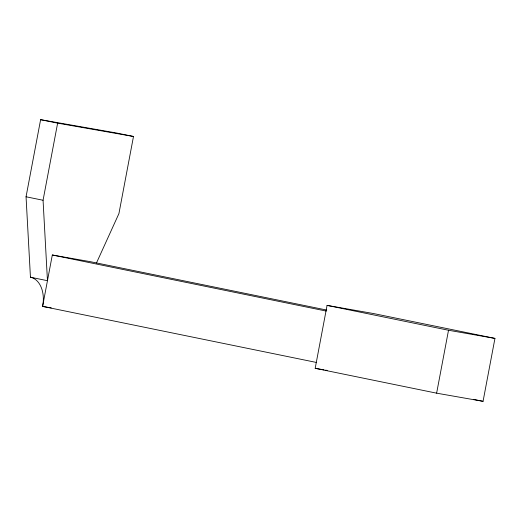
<?xml version="1.0" encoding="UTF-8"?>
<svg xmlns="http://www.w3.org/2000/svg" width="521" height="521" viewBox="0 0 521 521"><rect width="100%" height="100%" fill="white"/><g stroke="black" fill="none" stroke-linecap="round" stroke-linejoin="round"><path stroke-width="0.78" d="M316.54 362.479L42.598 306.4A25.653 17.362 -80 0 0 30.446 277.218L26.05 196.775L40.618 119.674L116.489 132.998L133.493 136.482L118.925 213.59L96.457 263.014M32.816 277.634L30.446 277.218L47.457 280.695L43.061 200.259L57.629 123.151L40.618 119.674M326.758 310.08L90.244 261.659L52.315 254.997L42.598 306.4L51.292 307.924M315.185 368.308L327.071 305.384L373.505 313.544L494.95 338.403L483.058 401.326L436.624 393.173L315.185 368.308L323.99 369.858M436.624 393.173L448.516 330.249L327.071 305.384M57.629 123.151L133.493 136.482M448.516 330.249L494.95 338.403M325.592 370.138L327.195 370.418M26.05 196.775L43.061 200.259M52.315 254.997L326.25 311.076M473.537 399.379L483.058 401.326"/></g></svg>
